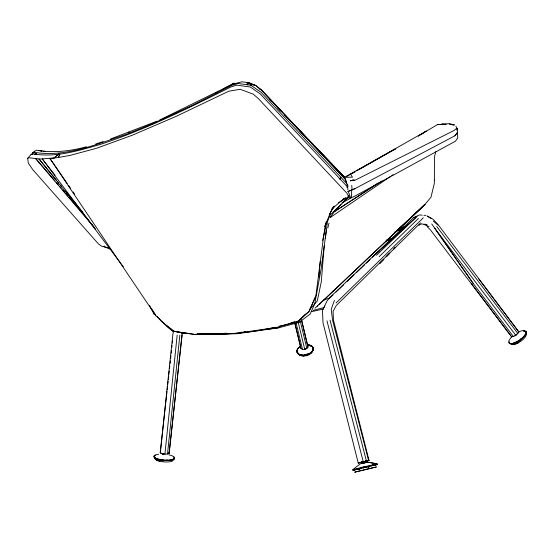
<?xml version="1.0" encoding="UTF-8"?>
<svg xmlns="http://www.w3.org/2000/svg" width="554" height="554" viewBox="0 0 554 554"><rect width="100%" height="100%" fill="white"/><g stroke="black" fill="none" stroke-linecap="round" stroke-linejoin="round"><path stroke-width="0.83" d="M434.371 180.175L434.44 156.83L435.853 151.595M434.371 180.182L434.322 183.402L430.977 197.252L423.124 206.524L396.366 231.17L424.932 204.391L314.997 308.197M163.354 454.114L162.564 454.031L163.395 454.051L163.402 453.435L163.672 454.322L163.742 453.705M351.645 190.154L351.541 197.66L342.033 202.944L347.767 197.854L351.541 197.66L354.795 196.178L455.52 141.138L457.715 137.946L457.549 132.406L454.952 135.772L354.892 188.706L347.926 191.539L354.892 188.706M309.388 345.44L308.1 345.329M525.836 333.806L526.051 331.943L523.315 330.856L524.139 331.063M509.368 343.106L509.181 342.24L510.019 343.702C516.508 344.283 522.789 339.207 525.94 333.847L526.044 332.206M313.093 349.262C311.604 353.161 314.063 348.978 312.837 347.663M324.242 245.81L321.258 281.986L317.283 300.954L310.081 309.056M318.91 276.958L320.191 261.301M368.888 466.461L368.791 467.583L368.666 466.516L377.052 464.335L376.935 464.674M326.285 230.582L325.343 238.511M173.776 330.877L172.89 334.041L160.251 452.923L162.274 453.837L164.919 454.225L169.088 453.678L182.134 334.81M297.082 351.811L297.193 350.668L296.958 351.194C298.765 358.784 312.317 355.412 313.155 349.255M164.919 454.225L177.176 335.073M167.488 454.169L179.828 335.239M163.084 454.225L162.551 453.615M169.088 453.678L182.204 332.781M166.989 391.429L160.251 452.923L160.985 452.895M167.176 389.732L167.55 386.339M167.737 384.642L168.118 381.249M168.305 379.552L168.679 376.159M168.866 374.462L169.24 371.069M169.524 368.521L169.801 365.972M170.085 363.431L170.369 360.883M170.646 358.334L170.93 355.793M171.214 353.244L171.491 350.703M171.865 347.303L172.052 345.606M172.336 343.065L172.619 340.516M364.283 463.116L364.186 461.53L362.261 462.008L362.711 463.511M345.384 197.937L342.684 199.509L348.424 197.176L348.528 196.282L347.067 193.401L258.116 98.335L253.289 94.187L240.221 89.291L228.781 91.202L176.359 116.257L132.482 135.155L96.514 148.278L70.185 155.369L58.392 157.495L59.86 153.915L58.378 157.502L57.249 157.661L39.971 159.074L28.898 157.745L27.7 158.264L28.309 163.091L32.686 169.559L98.307 243.767L101.666 246.218L109.36 248.047M313.128 349.062L312.671 347.642L312.92 350.267L310.302 353.39M313.107 349.92L313.19 348.778M326.32 221.939L323.321 238.407L315.939 295.372L309.18 311.196L298.107 321.223L308.834 311.673L315.524 297.152M322.705 240.422L326.271 221.995M525.961 333.75L526.051 331.943M340.405 179.274L340.821 177.245L339.837 179.496M376.838 464.647L371.485 465.852M174.129 458.227L173.077 459.64L169.919 460.409L163.201 460.388L162.966 461.087L163.014 460.367L160.577 459.681M327.829 228.04L328.993 223.124M171.359 459.633L173.783 459.169L172.225 459.924L173.471 459.508L174.309 458.276M325.613 223.587L324.748 226.877L330.752 211.829L334.097 206.261L329.277 214.592M520.67 338.681L520.144 340.184L520.525 340.71L520.303 340.08C522.657 338.051 526.134 335.71 525.975 332.248M312.622 351.042L313.252 349.089M173.859 459.183L172.246 460C166.38 460.852 158.506 461.434 154.067 456.967L154.455 455.817L155.591 455.478M347.767 197.854L329.637 215.638L327.469 221.766L321.133 268.912L314.72 304.007L310.005 314.187L298.952 322.428L278.877 327.746L237.015 333.75L197.21 334.055M334.443 300.365L331.216 309.229L332.497 319.873L368.576 460.443L369.012 460.395L333.473 320.129L333.072 311.348L336.236 305.531L420.521 222.895M296.958 351.194L297.747 349.456M174.219 458.477L173.928 459.072L171.456 459.571M427.009 226.385L430.569 230.069L511.605 336.804C514.618 336.645 517.491 334.588 518.8 331.901L437.902 224.384L432.84 219.114L426.864 215.748M524.091 336.714L525.234 335.212M524.756 335.8L525.698 334.263M33.704 152.821L34.673 151.27L32.319 153.056L32.554 154.642M324.866 306.133L323.965 307.581L313.121 310.358M516.875 342.254L520.885 339.692M346.97 187.487L347.718 186.373L347.607 184.53L347.24 185.728L347.6 184.406L347.718 186.373L345.281 179.261L261.807 90.191L255.588 85.482L250.415 83.806L247.686 83.536L247.126 84.762L248.878 82.629L255.719 85.392L261.266 89.997L344.076 176.851L306.937 138.223M377.052 464.335L376.796 464.723L377.129 464.612M163.395 454.051L163.769 453.851M335.142 210.347L330.35 217.438L329.568 215.825M396.325 231.233L395.868 231.731M454.952 135.772L457.459 132.42L457.313 128.944L455.859 126.187M334.062 206.164L331.818 209.156L339.159 202.632L345.364 198.152M317.47 306.334L317.788 305.829M524.783 335.579L522.581 338.259C519.05 340.945 514.59 344.768 509.86 343.494L509.299 341.894M294.756 323.03L301.016 348.66L302.532 349.484L304.769 349.442L306.861 348.549L308.003 347.157L301.632 320.164M104.415 246.038L103.937 246.62L110.745 249.348M27.7 158.264L31.204 154.261L32.485 153.735C55.421 157.959 78.294 150.73 100.177 144.462C145.564 129.615 188.325 108.148 230.983 86.93L236.773 85.129L250.387 87.033L260.228 93.903L346.617 185.978L347.794 187.716L347.933 189.932M305.441 314.104L298.544 321.604L298.952 322.428L298.523 321.632L281.453 325.717M175.265 331.569L194.406 334.394L234.363 333.577L276.536 327.469L298.01 321.251L298.641 320.572M382.121 180.86L334.173 211.773L340.966 204.523M311.085 352.718L312.269 351.478M383.763 259.3L379.601 263.593L383.77 259.3M162.938 453.477L162.592 453.837L162.973 453.691M336.077 302.962L423.304 217.784M379.144 256.661L418.478 218.442M376.505 255.242L416.137 217.32L373.985 255.463L328.764 298.599M332.926 295.012L327.359 300.323L322.497 310.309L323.003 322.809L358.216 462.985L362.676 462.015M336.022 292.062L343.452 284.978M347.164 281.439L353.978 274.943M356.451 272.582L364.497 264.909M366.36 263.143L370.072 259.597M319.118 304.624L424.932 204.391M372.551 257.236L379.455 250.733M385.113 245.408L388.88 241.863M173.471 459.508L174.15 458.941M416.082 217.3L373.985 255.463L413.159 217.957L417.183 216.185M297.346 352.579C300.58 357.344 308.031 355.453 311.625 352.323M518.918 341.077L520.067 340.066M516.217 334.595L517.36 333.605M456.655 128.293L454.072 130.481L354.608 180.459M395.632 231.918L394.76 232.576M298.01 321.251L298.558 320.821M154.282 456.309L155.002 455.755L154.455 455.817M352.815 469.591L360.952 463.407M232.355 84.263L233.816 83.218L235.173 83.529L232.355 84.263L159.434 120.156M311.209 352.628L306.327 355.405L304.589 354.906M338.563 202.778L345.377 198.09M390.258 176.601L330.35 217.438L329.637 215.638M391.685 175.632L393.111 174.655M334.173 211.773L378.105 183.083M418.54 135.903L437.328 124.664L438.858 124.366M418.374 136.125L419.828 135.197M421.282 134.269L426.365 131.014L356.485 170.861M421.94 207.279L423.124 206.524M353.611 470.332L352.967 470.131L360.439 468.511M332.926 291.293L334.803 289.652L334.381 289.77M34.701 151.235L36.481 150.189C53.205 153.167 70.22 151.221 86.514 146.741M172.342 459.959L174.046 458.975M350.474 174.288L354.982 171.719M346.666 176.484L351.125 173.956M352.614 173.118L354.103 172.273M358.57 169.746L395.771 148.68L344.443 177.294L352.496 177.19L351.035 174.932M418.921 225.27L421.407 223.871M215.977 93.01L217.466 92.199M223.407 88.931L233.816 83.218M514.728 335.731L516.037 335.239M328.64 298.336L323.134 300.282M300.815 346.797L299.084 347.697L300.033 347.24M374.234 465.215L375.827 464.854M397.232 229.972L404.704 226.399M402.696 228.629L394.905 231.96M514.354 343.307L517.221 341.991M413.686 217.597L419.648 214.883L422.217 215.208M514.167 343.106L511.882 343.896L517.214 342.053L515.691 342.58M512.637 343.556L514.14 342.884M515.642 342.213L517.9 341.209M526.3 333.882A9.148 3.345 -34.7 0 1 518.198 342.919L515.552 344.096L511.674 344.429A9.148 3.345 -34.7 0 1 510.906 343.549M165.618 460.561L167.163 459.889M304.7 349.062L306.438 348.327M359.442 468.774L375.314 464.654M303.114 355.474L306.951 354.92M159.233 459.765L163.887 460.485M361.547 463.546L366.388 462.368M354.269 470.076L356.707 469.134M110.447 139.033L157.149 121.118M513.288 344.616L518.198 342.919M95.69 144.005L103.203 141.533M368.673 466.198L362.995 467.895M386.824 239.827L392.461 238.082M279.223 326.195L281.695 325.482M290.774 322.85L294.894 321.652M353.951 469.411L353.002 469.702M305.032 355.343L306.23 355.003M364.761 461.51L369.033 460.395L358.237 462.985L368.576 460.443M375.744 464.231L377.08 463.906L366.817 461.994M385.757 241.115L390.702 239.737M365.55 462.327L366.326 462.112M236.011 83.322L241.745 81.826L248.878 82.629L251.066 83.931M353.958 469.363L376.907 463.843M364.58 461.503C369.262 460.284 359.047 462.694 362.143 462.084M363.438 463.324L362.773 463.49L362.448 462.77M357.323 469.293L353.251 470.401L353.826 470.298M355.813 469.674L357.898 469.148M364.477 461.565L369.012 460.395M356.921 469.39L361.208 468.324L360.391 468.525M356.984 469.376L359.705 468.698M359.47 468.933L361.125 468.525M360.114 467.791L364.31 466.759M361.208 468.442L359.56 468.836L361.277 468.435M363.202 467.839L368.666 466.516M197.286 333.847C223.317 334.969 249.729 333.141 275.13 327.227M511.107 343.951L512.568 343.84M366.921 466.932L369.705 466.267M358.216 462.985L361.707 462.23M168.499 460.568L170.556 460.36M372.433 464.882L377.08 463.906M311.812 311.611L323.488 308.993M364.186 461.53L364.989 461.35L365.183 462.126M375.162 465.007L376.478 464.723M361.485 463.289L362.461 463.345M511.924 343.847L513.835 343.473M169.732 460.422L171.719 460.097M353.085 470.429L353.438 470.381M240.256 332.358L241.959 332.095M243.656 331.839L245.36 331.583M437.328 124.664L449.322 123.625L454.252 124.906L451.773 124.754M265.054 329.637L278.877 327.746M514.888 343.155L514.32 343.362M50.303 158.527L53.447 158.174M169.884 460.249L166.193 460.609L158.679 459.591L155.113 458.158L154.178 456.773M304.783 348.875L305.358 348.819M440.686 124.38L443.207 124.172L442.244 123.957M236.046 83.481L237.756 83.37M246.308 82.802L248.878 82.629L247.645 83.536L249.265 83.931M194.863 334.387L213.207 333.778M224.155 333.321L226.676 333.217M169.157 452.93L168.43 452.964L169.157 452.964M208.761 334.367L236.558 333.508L227.278 333.653M206.185 333.986L218.844 333.785M161.484 460.201L163.008 460.187M445.984 124.228L443.519 124.241L445.998 124.394M449.266 124.221L454.252 124.906M189.565 333.501L182.661 333.183L177.031 331.846L177.82 332.303M204.765 333.806L208.159 333.986M423.921 215.298L425.624 215.395M189.51 333.591L182.661 333.183L179.683 332.165M510.019 343.702L511.647 343.826M300.864 355.156L303.46 355.384M365.495 462.812L364.608 462.479M297.955 352.822L298.786 354.318L300.822 355.204L303.433 355.453M312.754 350.405A7.5 4.487 -13.5 0 1 303.841 356.084L301.459 355.841L299.562 355.052L298.371 353.826M41.972 150.965L38.628 150.494L41.993 151.013M347.767 187.176L347.621 184.939L346.444 183.201L261.01 92.248L251.01 85.33L238.13 83.446L231.807 85.33L191.262 105.883L152.031 123.951L125.675 134.56C96.299 144.338 65.372 157.675 33.822 152.232L32.319 153.056L32.963 153.998M157.391 316.5L158.389 318.107L167.897 327.359L172.82 331.202L194.406 334.394M43.669 151.27L45.352 151.519L43.655 151.235M421.691 223.92L427.058 224.841L424.032 224.418L429.025 226.586M366.769 461.988L376.782 463.767M347.33 196.975L348.424 197.176M162.232 453.553L163.7 453.83M299.562 355.052L303.841 356.084M250.844 84.319L255.588 85.482M156.837 459.017L159.677 459.806M156.387 458.837L154.982 458.04L159.607 459.841M173.25 459.806A9.28 2.618 4.7 0 1 169.108 461.856A9.28 2.618 4.7 0 1 159.822 461.295L157.232 460.547L154.781 458.698M307.041 353.764L308.682 354.283M301.321 355.308L300.822 355.204M155.487 459.647L159.822 461.295M154.428 457.666L155.342 458.366M298.835 354.283L300.413 355.031M352.967 470.131L353.348 470.332M424.856 224.031L426.227 224.792M427.716 216.566L431.192 218.525M259.078 88.695L261.266 89.997L263.628 92.511M162.557 454.128L163.063 454.432M311.431 346.305L312.054 346.707L311.5 346.084M298.17 353.902L299.333 354.678M157.274 459.211L156.761 459.031M174.697 331.479L166.38 325.364L172.82 331.202M168.845 327.421L160.605 320.42L159.358 318.564M433.256 221.046L437.909 225.056M158.271 317.92L155.868 315.828L50.005 158.562L67.235 183.464M270.373 100.17L271.571 101.41M277.54 107.608L281.127 111.326M285.31 115.668L291.286 121.866M293.08 123.729L306.224 137.371M308.017 139.227L343.868 176.428L345.225 178.54M269.798 99.595L270.996 100.842M276.986 107.074L280.58 110.807M284.777 115.17L290.164 120.779M291.965 122.649L294.957 125.765M296.757 127.635L304.541 135.73M348.383 195.257L350.523 197.522L348.244 191.421M297.408 352.933L298.641 354.235M264.812 93.771L272.506 101.943M273.69 103.196L298.537 129.601M299.721 130.855L345.281 179.261L346.319 181.345L346.444 183.201M54.86 180.839L35.657 158.555L95.523 229.058M56.55 182.806L58.246 184.773M59.943 186.74L61.072 188.055M62.761 190.022L64.458 191.982M65.587 193.298L67.844 195.915M68.973 197.231L70.67 199.198M71.798 200.506L74.056 203.124M75.185 204.44L76.881 206.407M78.01 207.715L80.268 210.34M81.396 211.649L83.661 214.273M154.067 456.967L154.774 457.812M56.577 180.348L38.995 158.963L93.896 226.794M57.678 181.684L58.779 183.021M60.428 185.029L61.522 186.366M65.372 191.04L78.01 206.413M79.111 207.75L80.759 209.758M81.853 211.095L82.955 212.431M55.047 175.265L42.312 158.956L123.355 266.779M436.697 226.496L517.858 333.543M478.822 278.974L518.8 331.901M515.795 335.336L434.696 228.144L473.324 283.655L513.399 336.583M471.225 283.302L511.605 336.804M473.324 283.655L431.753 223.968M68.717 185.604L70.683 188.45M73.149 192.003L74.624 194.142M152.897 310.628L155.868 315.828L154.656 313.578M149.58 305.496L154.358 314.457L151.838 309.16M173.582 456.974L173.901 457.583M250.415 83.806L251.01 85.33M525.947 331.853L526.175 332.698M363.237 461.676L326.971 320.835M366.395 460.928L330.046 320.129M363.05 461.801L363.244 462.562M296.085 322.989L302.532 349.484M294.839 322.92L301.016 348.66M298.156 322.096L304.769 349.442M300.289 321.202L306.861 348.549M301.466 319.831L308.003 347.157M364.38 462.285L364.532 463.054M351.735 185.465L352.15 189.953M31.204 154.261L31.246 154.711M518.489 332.095A10.235 3.719 -34.7 0 1 525.455 334.09A10.235 3.719 -34.7 0 1 512.443 343.487A10.235 3.719 -34.7 0 1 511.571 337.095M168.873 454.848A10.374 2.902 4.7 0 1 172.536 459.474A10.374 2.902 4.7 0 1 156.692 458.504A10.374 2.902 4.7 0 1 158.652 454.225M457.32 128.95L456.884 130.031L457.334 129.006M389.711 253.157L386.145 256.841L389.725 253.164M395.064 247.631L393.873 248.857L395.085 247.645M58.447 154.067L54.05 158.098L58.447 154.067M36.633 153.693L34.528 154.372L36.633 153.693M352.427 180.133L350.204 180.846L354.304 179.981L352.427 180.133M355.8 471.876L354.705 472.174L376.491 466.932L355.8 471.876M525.434 331.486L525.067 331.361L525.961 332.088L525.434 331.486M310.884 346.07L309.797 345.606L310.849 346.091M128.909 133.327L128.75 132.011L128.888 133.334M312.165 351.465A8.386 5.007 -13.5 0 0 307.442 344.726A8.379 5 -13.5 0 1 312.151 351.437A8.386 5.007 -13.5 0 1 299.347 354.512A8.379 5 -13.5 0 1 300.6 346.333A8.386 5.007 -13.5 0 0 299.347 354.512A8.379 5 -13.5 0 0 312.151 351.437"/></g></svg>
